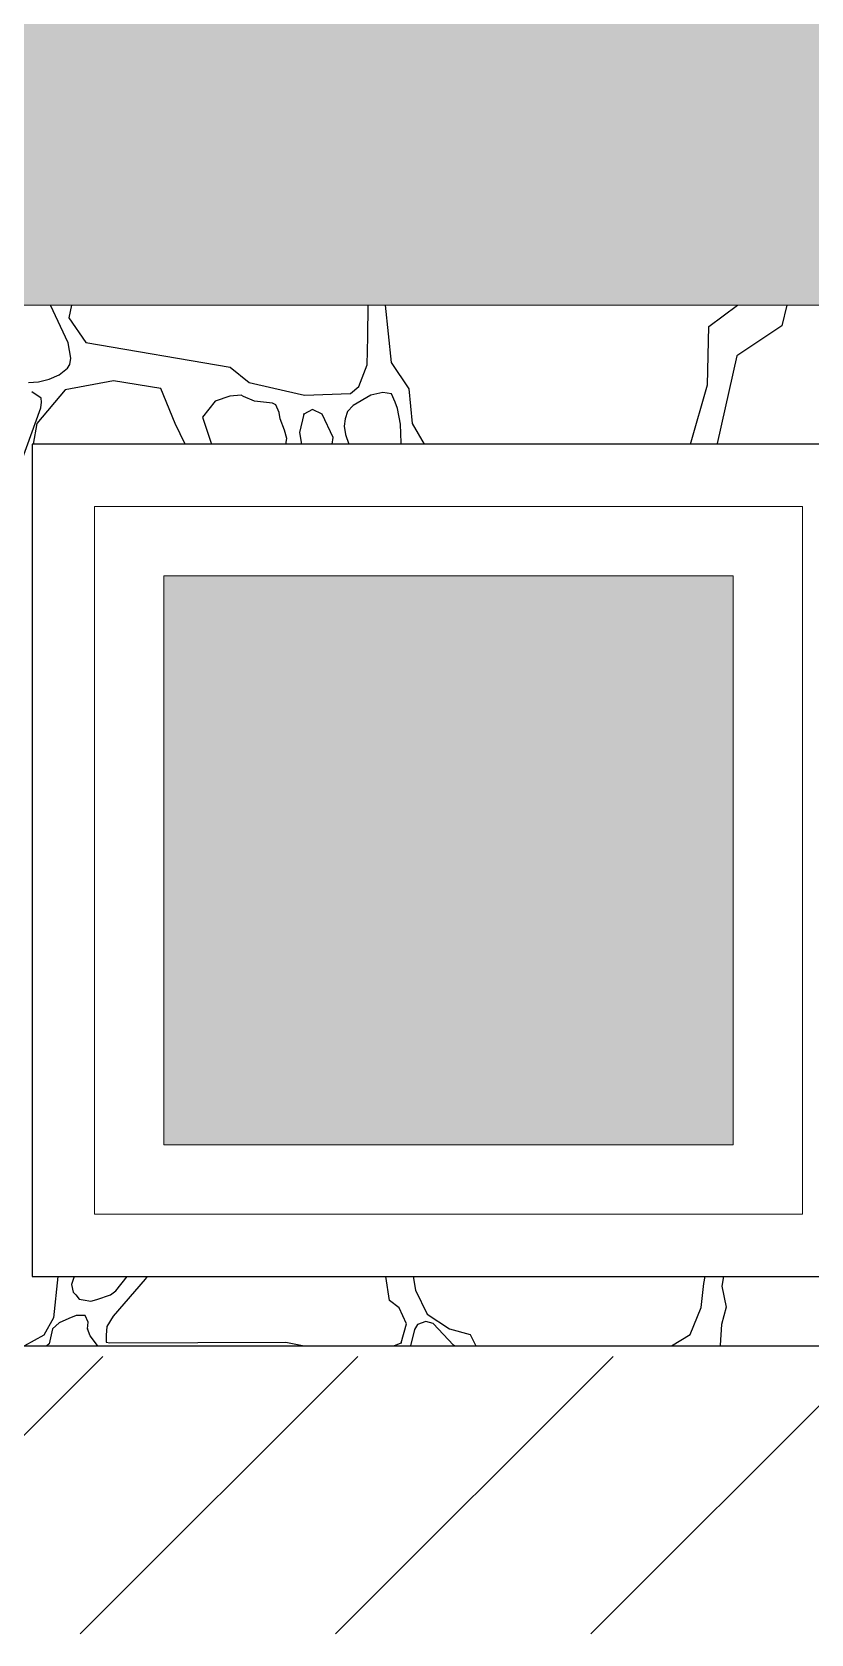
# Model space of a CAD drawing. Header units: feet. Extents: x -10410 to 374725, y -46422 to 88923.
# Drawn here: x 304263 to 304824, y -1258 to -103 of the extents above; entities that cross this region are included whole.
import ezdxf

# ---------------------------------------------------------------- set-up
doc = ezdxf.new("R2010")
doc.units = ezdxf.units.FT
doc.header["$MEASUREMENT"] = 0
for name, color, linetype, lineweight, true_color in [('2D - Общий_Ном._пера__118', 7, 'Continuous', 5, 0x573938), ('Конструктив - Стены Несущие_Ном._пера__87', 7, 'Continuous', 25, 0x6a6a6a), ('Местность - Рельеф_Ном._пера__93', 7, 'Continuous', 25, 0xa2a233)]:
    doc.layers.add(name, color=color, linetype=linetype, lineweight=lineweight, true_color=true_color)
for name, color, linetype, lineweight in [('Конструктив - Перекрытия_Ном._пера__1', 7, 'Continuous', 20), ('Конструктив - Перекрытия_Ном._пера__120', 7, 'Continuous', 5), ('Конструктив - Стены Несущие_Ном._пера__120', 7, 'Continuous', 5)]:
    doc.layers.add(name, color=color, linetype=linetype, lineweight=lineweight)

# ---------------------------------------------------------------- blocks, each defined once
blk = doc.blocks.new('*X138')
at = {"layer": 'Конструктив - Стены Несущие_Ном._пера__87', "linetype": 'Continuous'}
for p, q in [((304288.6, -327.1), (304275.9, -300)), ((304290.9, -300), (304289, -309.1)), ((304504.4, -322.6), (304504.7, -300)), ((304516.9, -300), (304521.1, -341.1)), ((304749.9, -315.3), (304770.7, -300)), ((304806.2, -300), (304802.5, -314.8)), ((304289, -309.1), (304301.2, -326.9)), ((304504, -342.8), (304504.4, -322.6)), ((304749, -357.2), (304749.9, -315.3)), ((304802.5, -314.8), (304770.3, -336.3)), ((304290.4, -338), (304288.6, -327.1)), ((304301.2, -326.9), (304405.2, -344.6)), ((304282, -350.2), (304288, -345.3)), ((304288, -345.3), (304289.8, -342.6)), ((304289.8, -342.6), (304290.4, -338)), ((304405.2, -344.6), (304418.9, -355.6)), ((304497.9, -358.5), (304504, -342.8)), ((304521.1, -341.1), (304534, -360.1)), ((304770.3, -336.3), (304756.1, -399.5)), ((304260, -355.7), (304267.3, -355.1)), ((304267.3, -355.1), (304274.9, -353.3)), ((304274.9, -353.3), (304282, -350.2)), ((304321.2, -354.4), (304286.5, -360.9)), ((304355.4, -359.9), (304321.2, -354.4)), ((304418.9, -355.6), (304436.7, -359.7)), ((304736.9, -400), (304749, -357.2)), ((304269.1, -366.9), (304262.3, -362.4)), ((304286.5, -360.9), (304266, -385.1)), ((304269.3, -369.7), (304269.1, -366.9)), ((304365.6, -385.1), (304355.4, -359.9)), ((304394.5, -369), (304385.4, -380.7)), ((304405.1, -365.4), (304394.5, -369)), ((304413.1, -364.8), (304405.1, -365.4)), ((304414.8, -365.6), (304413.1, -364.8)), ((304422.8, -369), (304414.8, -365.6)), ((304435.7, -370.5), (304422.8, -369)), ((304436.7, -359.7), (304458.8, -364.7)), ((304458.8, -364.7), (304491.9, -363.6)), ((304491.9, -363.6), (304497.9, -358.5)), ((304506.6, -364.8), (304493.8, -372.3)), ((304515.3, -362.8), (304506.6, -364.8)), ((304521.5, -363.7), (304515.3, -362.8)), ((304524.1, -369.8), (304521.5, -363.7)), ((304534, -360.1), (304536.4, -385.1)), ((304248.2, -431), (304268.9, -373.9)), ((304268.9, -373.9), (304269.3, -369.7)), ((304385.4, -380.7), (304391.7, -400)), ((304438.1, -371.8), (304435.7, -370.5)), ((304440.5, -377.2), (304438.1, -371.8)), ((304441.3, -381.9), (304440.5, -377.2)), ((304458.4, -378.5), (304455.2, -391.6)), ((304464.5, -375.2), (304458.4, -378.5)), ((304471.6, -378.5), (304464.5, -375.2)), ((304479.5, -395.3), (304471.6, -378.5)), ((304489.8, -376.5), (304488.2, -381.9)), ((304493.8, -372.3), (304489.8, -376.5)), ((304525.8, -374.4), (304524.1, -369.8)), ((304527.9, -385.7), (304525.8, -374.4)), ((304266, -385.1), (304263.3, -400)), ((304372.9, -400), (304365.6, -385.1)), ((304444.5, -390), (304441.3, -381.9)), ((304446, -396), (304444.5, -390)), ((304455.2, -391.6), (304456.6, -400)), ((304488.2, -381.9), (304487.4, -387.2)), ((304487.4, -387.2), (304488.4, -393.1)), ((304528.5, -399), (304527.9, -385.7)), ((304536.4, -385.1), (304545, -400)), ((304445.4, -400), (304446, -396)), ((304478.7, -400), (304479.5, -395.3)), ((304488.4, -393.1), (304490.7, -400)), ((304528.2, -400), (304528.5, -399)), ((304756.1, -399.5), (304756.3, -400)), ((304281.1, -1000), (304277.9, -1029.8)), ((304292.8, -1000), (304290.9, -1005.8)), ((304344, -1001.9), (304321, -1028.6)), ((304323, -1010.3), (304331, -1000)), ((304345.4, -1000), (304344, -1001.9)), ((304520.1, -1017.2), (304517.4, -1000)), ((304537.1, -1000), (304538.7, -1009.8)), ((304746.5, -1005.1), (304747.3, -1000)), ((304760.5, -1000), (304759.3, -1006.9)), ((304290.9, -1005.8), (304292.2, -1011.2)), ((304292.2, -1011.2), (304294.2, -1013.3)), ((304294.2, -1013.3), (304296.5, -1016.3)), ((304309.3, -1016.5), (304319.1, -1013.1)), ((304319.1, -1013.1), (304323, -1010.3)), ((304538.7, -1009.8), (304547.1, -1027.1)), ((304744.5, -1022.4), (304746.5, -1005.1)), ((304759.3, -1006.9), (304762.6, -1022.1)), ((304296.5, -1016.3), (304299.3, -1016.8)), ((304299.3, -1016.8), (304304.8, -1017.8)), ((304304.8, -1017.8), (304309.3, -1016.5)), ((304527, -1022.7), (304520.1, -1017.2)), ((304532.2, -1034.1), (304527, -1022.7)), ((304547.1, -1027.1), (304563.2, -1037.8)), ((304736.6, -1041.7), (304744.5, -1022.4)), ((304762.6, -1022.1), (304759.2, -1034.5)), ((304277.9, -1029.8), (304271.1, -1042.2)), ((304277.3, -1037.8), (304274.8, -1048.6)), ((304282, -1033.4), (304277.3, -1037.8)), ((304289.1, -1030.2), (304282, -1033.4)), ((304294.3, -1028), (304289.1, -1030.2)), ((304300.9, -1028.1), (304294.3, -1028)), ((304303, -1033), (304300.9, -1028.1)), ((304302.6, -1037.8), (304303, -1033)), ((304304.3, -1042.7), (304302.6, -1037.8)), ((304316.5, -1036.1), (304316, -1042.4)), ((304321, -1028.6), (304316.5, -1036.1)), ((304528.3, -1047.7), (304532.2, -1034.1)), ((304538, -1038.3), (304535.1, -1050)), ((304540.3, -1034.6), (304538, -1038.3)), ((304546.3, -1032.4), (304540.3, -1034.6)), ((304551.5, -1034), (304546.3, -1032.4)), ((304566.1, -1049.4), (304551.5, -1034)), ((304563.2, -1037.8), (304578.1, -1041.7)), ((304759.2, -1034.5), (304758.1, -1049.6)), ((304271.1, -1042.2), (304257.1, -1050)), ((304274.8, -1048.6), (304273.1, -1050)), ((304309.6, -1049.7), (304304.3, -1042.7)), ((304309.7, -1050), (304309.6, -1049.7)), ((304316, -1042.4), (304315.9, -1047.3)), ((304315.9, -1047.3), (304318.5, -1047.7)), ((304318.5, -1047.7), (304445.3, -1047.4)), ((304445.3, -1047.4), (304458.6, -1050)), ((304523.1, -1050), (304528.3, -1047.7)), ((304566.9, -1050), (304566.1, -1049.4)), ((304578.1, -1041.7), (304582.1, -1050)), ((304723.2, -1050), (304736.6, -1041.7)), ((304758.1, -1049.6), (304758.1, -1050))]:
    blk.add_line(p, q, dxfattribs=at)
for p in [(304458.4, -378.5), (304302.6, -1037.8), (304528.3, -1047.7)]:
    blk.add_point(p, dxfattribs=at)
blk = doc.blocks.new('Штриховка_69', base_point=(0, 0))
at = {"layer": 'Конструктив - Стены Несущие_Ном._пера__87', "linetype": 'Continuous'}
blk.add_blockref('*X138', (0, 0), dxfattribs=at)
blk = doc.blocks.new('*X140')
at = {"layer": 'Конструктив - Стены Несущие_Ном._пера__87', "linetype": 'Continuous'}
for p, q in [((304288.6, -327.1), (304275.9, -300)), ((304290.9, -300), (304289, -309.1)), ((304504.4, -322.6), (304504.7, -300)), ((304516.9, -300), (304521.1, -341.1)), ((304749.9, -315.3), (304770.7, -300)), ((304806.2, -300), (304802.5, -314.8)), ((304289, -309.1), (304301.2, -326.9)), ((304504, -342.8), (304504.4, -322.6)), ((304749, -357.2), (304749.9, -315.3)), ((304802.5, -314.8), (304770.3, -336.3)), ((304290.4, -338), (304288.6, -327.1)), ((304301.2, -326.9), (304405.2, -344.6)), ((304282, -350.2), (304288, -345.3)), ((304288, -345.3), (304289.8, -342.6)), ((304289.8, -342.6), (304290.4, -338)), ((304405.2, -344.6), (304418.9, -355.6)), ((304497.9, -358.5), (304504, -342.8)), ((304521.1, -341.1), (304534, -360.1)), ((304770.3, -336.3), (304756.1, -399.5)), ((304260, -355.7), (304267.3, -355.1)), ((304267.3, -355.1), (304274.9, -353.3)), ((304274.9, -353.3), (304282, -350.2)), ((304321.2, -354.4), (304286.5, -360.9)), ((304355.4, -359.9), (304321.2, -354.4)), ((304418.9, -355.6), (304436.7, -359.7)), ((304736.9, -400), (304749, -357.2)), ((304269.1, -366.9), (304262.3, -362.4)), ((304286.5, -360.9), (304266, -385.1)), ((304269.3, -369.7), (304269.1, -366.9)), ((304365.6, -385.1), (304355.4, -359.9)), ((304394.5, -369), (304385.4, -380.7)), ((304405.1, -365.4), (304394.5, -369)), ((304413.1, -364.8), (304405.1, -365.4)), ((304414.8, -365.6), (304413.1, -364.8)), ((304422.8, -369), (304414.8, -365.6)), ((304435.7, -370.5), (304422.8, -369)), ((304436.7, -359.7), (304458.8, -364.7)), ((304458.8, -364.7), (304491.9, -363.6)), ((304491.9, -363.6), (304497.9, -358.5)), ((304506.6, -364.8), (304493.8, -372.3)), ((304515.3, -362.8), (304506.6, -364.8)), ((304521.5, -363.7), (304515.3, -362.8)), ((304524.1, -369.8), (304521.5, -363.7)), ((304534, -360.1), (304536.4, -385.1)), ((304248.2, -431), (304268.9, -373.9)), ((304268.9, -373.9), (304269.3, -369.7)), ((304385.4, -380.7), (304391.7, -400)), ((304438.1, -371.8), (304435.7, -370.5)), ((304440.5, -377.2), (304438.1, -371.8)), ((304441.3, -381.9), (304440.5, -377.2)), ((304458.4, -378.5), (304455.2, -391.6)), ((304464.5, -375.2), (304458.4, -378.5)), ((304471.6, -378.5), (304464.5, -375.2)), ((304479.5, -395.3), (304471.6, -378.5)), ((304489.8, -376.5), (304488.2, -381.9)), ((304493.8, -372.3), (304489.8, -376.5)), ((304525.8, -374.4), (304524.1, -369.8)), ((304527.9, -385.7), (304525.8, -374.4)), ((304266, -385.1), (304263.3, -400)), ((304372.9, -400), (304365.6, -385.1)), ((304444.5, -390), (304441.3, -381.9)), ((304446, -396), (304444.5, -390)), ((304455.2, -391.6), (304456.6, -400)), ((304488.2, -381.9), (304487.4, -387.2)), ((304487.4, -387.2), (304488.4, -393.1)), ((304528.5, -399), (304527.9, -385.7)), ((304536.4, -385.1), (304545, -400)), ((304445.4, -400), (304446, -396)), ((304478.7, -400), (304479.5, -395.3)), ((304488.4, -393.1), (304490.7, -400)), ((304528.2, -400), (304528.5, -399)), ((304756.1, -399.5), (304756.3, -400)), ((304344, -1001.9), (304321, -1028.6)), ((304323, -1010.3), (304331, -1000)), ((304345.4, -1000), (304344, -1001.9)), ((304520.1, -1017.2), (304517.4, -1000)), ((304537.1, -1000), (304538.7, -1009.8)), ((304746.5, -1005.1), (304747.3, -1000)), ((304760.5, -1000), (304759.3, -1006.9)), ((304309.3, -1016.5), (304319.1, -1013.1)), ((304319.1, -1013.1), (304323, -1010.3)), ((304538.7, -1009.8), (304547.1, -1027.1)), ((304744.5, -1022.4), (304746.5, -1005.1)), ((304759.3, -1006.9), (304762.6, -1022.1)), ((304307.5, -1017), (304309.3, -1016.5)), ((304527, -1022.7), (304520.1, -1017.2)), ((304532.2, -1034.1), (304527, -1022.7)), ((304547.1, -1027.1), (304563.2, -1037.8)), ((304736.6, -1041.7), (304744.5, -1022.4)), ((304762.6, -1022.1), (304759.2, -1034.5)), ((304316.5, -1036.1), (304316, -1042.4)), ((304321, -1028.6), (304316.5, -1036.1)), ((304528.3, -1047.7), (304532.2, -1034.1)), ((304538, -1038.3), (304535.1, -1050)), ((304540.3, -1034.6), (304538, -1038.3)), ((304546.3, -1032.4), (304540.3, -1034.6)), ((304551.5, -1034), (304546.3, -1032.4)), ((304566.1, -1049.4), (304551.5, -1034)), ((304563.2, -1037.8), (304578.1, -1041.7)), ((304759.2, -1034.5), (304758.1, -1049.6)), ((304309.6, -1049.7), (304307.5, -1046.9)), ((304309.7, -1050), (304309.6, -1049.7)), ((304316, -1042.4), (304315.9, -1047.3)), ((304315.9, -1047.3), (304318.5, -1047.7)), ((304318.5, -1047.7), (304445.3, -1047.4)), ((304445.3, -1047.4), (304458.6, -1050)), ((304523.1, -1050), (304528.3, -1047.7)), ((304566.9, -1050), (304566.1, -1049.4)), ((304578.1, -1041.7), (304582.1, -1050)), ((304723.2, -1050), (304736.6, -1041.7)), ((304758.1, -1049.6), (304758.1, -1050))]:
    blk.add_line(p, q, dxfattribs=at)
for p in [(304458.4, -378.5), (304528.3, -1047.7)]:
    blk.add_point(p, dxfattribs=at)
blk = doc.blocks.new('Штриховка_70', base_point=(0, 0))
at = {"layer": 'Конструктив - Стены Несущие_Ном._пера__87', "linetype": 'Continuous'}
blk.add_blockref('*X140', (0, 0), dxfattribs=at)

msp = doc.modelspace()

# ---------------------------------------------------------------- hatches: boundary and pattern name
at = {"layer": '2D - Общий_Ном._пера__118', "linetype": 'Continuous'}
h = msp.add_hatch(dxfattribs=at)
h.set_pattern_fill('ЛИНИИ_НАКЛОННЫЕ__ШАГ_1_5_', color=256, style=0, pattern_type=2)
h.set_pattern_definition([(45, (0, 0), (-91.92388, 91.92388), [])])
h.paths.add_polyline_path([(295525.14034, -1050), (295525.14034, -1057.65579), (317039.44593, -1057.65579), (317039.44593, -1257.65579), (295525.14034, -1257.65579), (292970.03495, -1257.65579), (292970.03495, -1050)])
at = {"layer": 'Конструктив - Перекрытия_Ном._пера__120', "linetype": 'Continuous', "lineweight": 0, "true_color": 0x000000}
msp.add_hatch(color=18, dxfattribs=at).paths.add_polyline_path([(303719.05843, 0.00001), (304143.32249, -300.00001), (304957.48968, -300.00001), (305062.21953, -300.00001), (305062.21953, -0.00001), (304957.48968, -0.00001)])
at = {"layer": 'Конструктив - Стены Несущие_Ном._пера__120', "linetype": 'Continuous', "lineweight": 0, "true_color": 0x000000}
msp.add_hatch(color=18, dxfattribs=at).paths.add_polyline_path([(304357.56488, -495), (304357.56488, -905), (304767.56488, -905), (304767.56488, -495)])

# ---------------------------------------------------------------- linework, layer by layer
at = {"layer": 'Конструктив - Перекрытия_Ном._пера__1', "linetype": 'Continuous'}
msp.add_line((304957.4897, -300), (302562.61824, -300), dxfattribs=at)
at = {"layer": 'Конструктив - Стены Несущие_Ном._пера__120', "linetype": 'Continuous'}
for p, q in [((304307.56488, -445), (304307.56488, -495)), ((304817.56488, -445), (304307.56488, -445)), ((304817.56488, -495), (304817.56488, -445)), ((304307.56488, -495), (304307.56488, -905)), ((304357.56488, -905), (304357.56488, -495)), ((304357.56488, -495), (304767.56488, -495)), ((304767.56488, -495), (304767.56488, -905)), ((304817.56488, -905), (304817.56488, -495)), ((304307.56488, -905), (304307.56488, -955)), ((304767.56488, -905), (304357.56488, -905)), ((304817.56488, -955), (304817.56488, -905)), ((304307.56488, -955), (304817.56488, -955))]:
    msp.add_line(p, q, dxfattribs=at)
at = {"layer": 'Конструктив - Стены Несущие_Ном._пера__87', "linetype": 'Continuous'}
for p, q in [((304262.56488, -400), (304262.56488, -1000)), ((304862.56488, -400), (304262.56488, -400)), ((304262.56488, -1000), (304862.56488, -1000))]:
    msp.add_line(p, q, dxfattribs=at)
at = {"layer": 'Местность - Рельеф_Ном._пера__93', "linetype": 'Continuous'}
msp.add_line((294690.52005, -1050), (313353.59199, -1050), dxfattribs=at)

# ---------------------------------------------------------------- block references
at = {"layer": 'Конструктив - Стены Несущие_Ном._пера__87', "linetype": 'Continuous'}
for name in ['Штриховка_69', 'Штриховка_70']:
    msp.add_blockref(name, (0, 0), dxfattribs=at)

doc.saveas('drawing.dxf')
